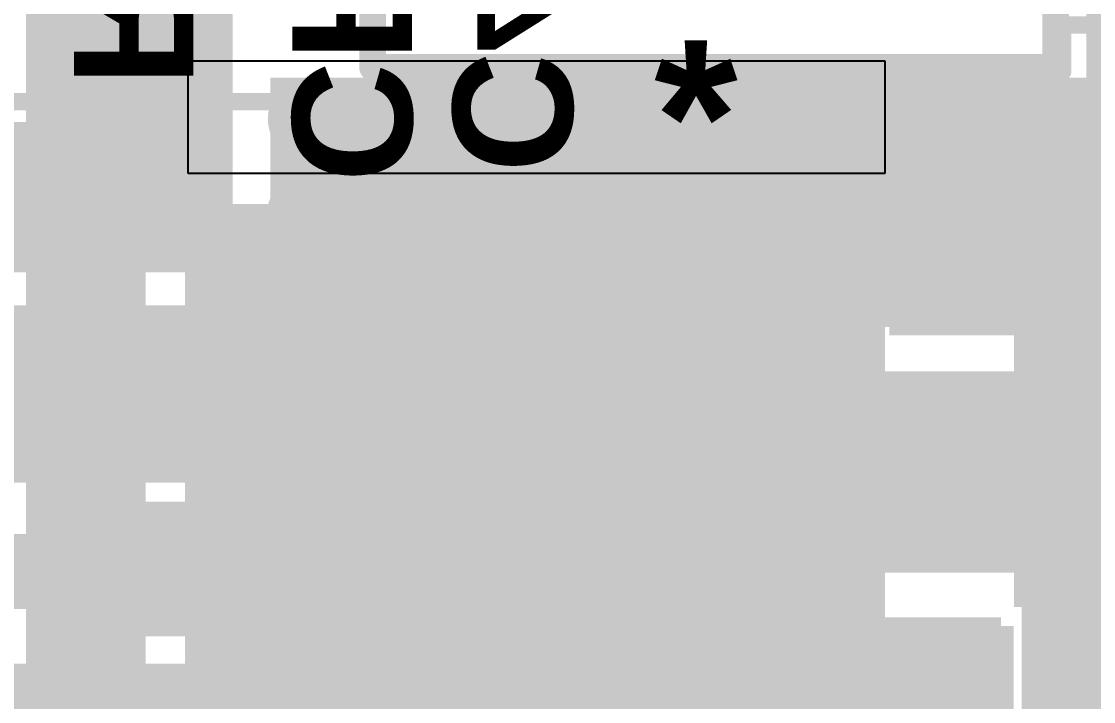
# Model space of a CAD drawing. Header units: millimetres. Extents: x -1.46 to 1.41, y -0.13 to 2.68.
# Drawn here: x -0.0929 to 0.2211, y 2.1283 to 2.3275 of the extents above; entities that cross this region are included whole.
import ezdxf

# ---------------------------------------------------------------- set-up
doc = ezdxf.new("R2010")
doc.units = ezdxf.units.MM
doc.header["$MEASUREMENT"] = 0
for name, color, linetype in [('BottomLayer', 5, 'Continuous'), ('BottomOverlay', 54, 'Continuous'), ('BottomPaste', 16, 'Continuous'), ('BottomSolder', 6, 'Continuous'), ('Mechanical2', 216, 'Continuous'), ('MultiLayer', 9, 'Continuous'), ('PadHoleLayer', 156, 'Continuous'), ('TopLayer', 1, 'Continuous'), ('TopOverlay', 2, 'Continuous'), ('TopPaste', 8, 'Continuous'), ('TopSolder', 216, 'Continuous'), ('ViaHoleLayer', 16, 'Continuous')]:
    doc.layers.add(name, color=color, linetype=linetype)
doc.styles.add('Arial', font='arialbd.ttf', dxfattribs={"height": 0.2})

# ---------------------------------------------------------------- blocks, each defined once
blk = doc.blocks.new('EEEFT1H221AP_7')
at = {"layer": 'TopLayer'}
blk.add_hatch(color=1, dxfattribs=at).paths.add_polyline_path([(-0.2185, 0.03937), (-0.06102, 0.03937), (-0.06102, -0.03937), (-0.2185, -0.03937)])
at = {"layer": 'TopPaste'}
blk.add_hatch(color=8, dxfattribs=at).paths.add_polyline_path([(-0.2185, 0.03937), (-0.06102, 0.03937), (-0.06102, -0.03937), (-0.2185, -0.03937)])
at = {"layer": 'TopSolder'}
blk.add_hatch(color=216, dxfattribs=at).paths.add_polyline_path([(-0.2225, 0.04337), (-0.05702, 0.04337), (-0.05702, -0.04337), (-0.2225, -0.04337)])
at = {"layer": 'TopOverlay', "const_width": 0.005}
for points in [[(-0.165, -0.05), (-0.165, -0.096)], [(-0.095, -0.166), (-0.165, -0.096)], [(0.136, -0.166), (-0.095, -0.166)]]:
    blk.add_lwpolyline(points, dxfattribs=at)
at = {"layer": 'TopOverlay', "const_width": 0.0025}
for points in [[(-0.16625, -0.05, 1), (-0.16375, -0.05, 1)], [(-0.16625, -0.096, 1), (-0.16375, -0.096, 1)], [(-0.16625, -0.096, 1), (-0.16375, -0.096, 1)], [(-0.09625, -0.166, 1), (-0.09375, -0.166, 1)], [(-0.09625, -0.166, 1), (-0.09375, -0.166, 1)]]:
    blk.add_lwpolyline(points, format="xyb", close=True, dxfattribs=at)
blk = doc.blocks.new('HDR1X2_12')
at = {"layer": 'BottomLayer'}
blk.add_hatch(color=5, dxfattribs=at).paths.add_polyline_path([(-0.02953, 0.02953), (0.02953, 0.02953), (0.02953, -0.02953), (-0.02953, -0.02953)])
h = blk.add_hatch(color=5, dxfattribs=at)
edge = h.paths.add_edge_path()
edge.add_arc((0.1, 0), 0.02953, 0, 360)
at = {"layer": 'BottomSolder'}
blk.add_hatch(color=6, dxfattribs=at).paths.add_polyline_path([(-0.03353, 0.03353), (0.03353, 0.03353), (0.03353, -0.03353), (-0.03353, -0.03353)])
h = blk.add_hatch(color=6, dxfattribs=at)
edge = h.paths.add_edge_path()
edge.add_arc((0.1, 0), 0.03353, 0, 360)
at = {"layer": 'MultiLayer'}
blk.add_hatch(color=9, dxfattribs=at).paths.add_polyline_path([(-0.02953, 0.02953), (0.02953, 0.02953), (0.02953, -0.02953), (-0.02953, -0.02953)])
h = blk.add_hatch(color=9, dxfattribs=at)
edge = h.paths.add_edge_path()
edge.add_arc((0.1, 0), 0.02953, 0, 360)
at = {"layer": 'PadHoleLayer'}
h = blk.add_hatch(color=156, dxfattribs=at)
edge = h.paths.add_edge_path()
edge.add_arc((0, 0), 0.01772, 0, 360)
h = blk.add_hatch(color=156, dxfattribs=at)
edge = h.paths.add_edge_path()
edge.add_arc((0.1, 0), 0.01772, 0, 360)
at = {"layer": 'TopLayer'}
blk.add_hatch(color=1, dxfattribs=at).paths.add_polyline_path([(-0.02953, 0.02953), (0.02953, 0.02953), (0.02953, -0.02953), (-0.02953, -0.02953)])
h = blk.add_hatch(color=1, dxfattribs=at)
edge = h.paths.add_edge_path()
edge.add_arc((0.1, 0), 0.02953, 0, 360)
at = {"layer": 'TopSolder'}
blk.add_hatch(color=216, dxfattribs=at).paths.add_polyline_path([(-0.03353, 0.03353), (0.03353, 0.03353), (0.03353, -0.03353), (-0.03353, -0.03353)])
h = blk.add_hatch(color=216, dxfattribs=at)
edge = h.paths.add_edge_path()
edge.add_arc((0.1, 0), 0.03353, 0, 360)
at = {"layer": 'TopOverlay', "const_width": 0.00787}
for points in [[(-0.05, 0.05), (-0.05, -0.05)], [(0.15, 0.05), (-0.05, 0.05)], [(0.15, 0.05), (0.15, -0.05)], [(0.15, -0.05), (-0.05, -0.05)]]:
    blk.add_lwpolyline(points, dxfattribs=at)
at = {"layer": 'TopOverlay', "const_width": 0.00394}
for points in [[(-0.05197, 0.05, 1), (-0.04803, 0.05, 1)], [(-0.05197, 0.05, 1), (-0.04803, 0.05, 1)], [(0.14803, 0.05, 1), (0.15197, 0.05, 1)], [(0.14803, 0.05, 1), (0.15197, 0.05, 1)], [(-0.05197, -0.05, 1), (-0.04803, -0.05, 1)], [(-0.05197, -0.05, 1), (-0.04803, -0.05, 1)], [(0.14803, -0.05, 1), (0.15197, -0.05, 1)], [(0.14803, -0.05, 1), (0.15197, -0.05, 1)]]:
    blk.add_lwpolyline(points, format="xyb", close=True, dxfattribs=at)
blk = doc.blocks.new('SMA_B_15')
at = {"layer": 'BottomLayer'}
for points in [[(-0.12795, 0.03346), (-0.02953, 0.03346), (-0.02953, -0.03346), (-0.12795, -0.03346)], [(0.02953, 0.03346), (0.12795, 0.03346), (0.12795, -0.03346), (0.02953, -0.03346)]]:
    blk.add_hatch(color=5, dxfattribs=at).paths.add_polyline_path(points)
at = {"layer": 'BottomOverlay'}
for points in [[(-0.175, -0.05598), (-0.12906, -0.05598), (-0.12906, 0.05597), (-0.175, 0.05597)], [(-0.12992, 0.03638), (-0.1022, 0.03638), (-0.1022, 0.05598), (-0.12992, 0.05598)], [(-0.12992, -0.05598), (-0.1022, -0.05598), (-0.1022, -0.03638), (-0.12992, -0.03638)]]:
    blk.add_hatch(color=54, dxfattribs=at).paths.add_polyline_path(points)
at = {"layer": 'BottomPaste'}
for points in [[(-0.12795, 0.03346), (-0.02953, 0.03346), (-0.02953, -0.03346), (-0.12795, -0.03346)], [(0.02953, 0.03346), (0.12795, 0.03346), (0.12795, -0.03346), (0.02953, -0.03346)]]:
    blk.add_hatch(color=16, dxfattribs=at).paths.add_polyline_path(points)
at = {"layer": 'BottomSolder'}
for points in [[(-0.13195, 0.03746), (-0.02553, 0.03746), (-0.02553, -0.03746), (-0.13195, -0.03746)], [(0.02553, 0.03746), (0.13195, 0.03746), (0.13195, -0.03746), (0.02553, -0.03746)]]:
    blk.add_hatch(color=6, dxfattribs=at).paths.add_polyline_path(points)
at = {"layer": 'BottomOverlay', "const_width": 0.005}
for points in [[(0.08115, 0.05345), (-0.10465, 0.05345)], [(0.08115, 0.05345), (0.08115, 0.03985)], [(0.08115, -0.03985), (0.08115, -0.05345)], [(0.08115, -0.05345), (-0.10465, -0.05345)]]:
    blk.add_lwpolyline(points, dxfattribs=at)
at = {"layer": 'BottomOverlay', "const_width": 0.0025}
for points in [[(-0.1059, 0.05345, 1), (-0.1034, 0.05345, 1)], [(0.0799, 0.05345, 1), (0.0824, 0.05345, 1)], [(0.0799, 0.05345, 1), (0.0824, 0.05345, 1)], [(0.0799, 0.03985, 1), (0.0824, 0.03985, 1)], [(0.0799, -0.03985, 1), (0.0824, -0.03985, 1)], [(-0.1059, -0.05345, 1), (-0.1034, -0.05345, 1)], [(0.0799, -0.05345, 1), (0.0824, -0.05345, 1)], [(0.0799, -0.05345, 1), (0.0824, -0.05345, 1)]]:
    blk.add_lwpolyline(points, format="xyb", close=True, dxfattribs=at)
blk = doc.blocks.new('8_HTSOP_J_B_19')
at = {"layer": 'BottomLayer'}
for points in [[(-0.13622, 0.08642), (-0.07283, 0.08642), (-0.07283, 0.06358), (-0.13622, 0.06358)], [(0.07283, 0.08642), (0.13622, 0.08642), (0.13622, 0.06358), (0.07283, 0.06358)], [(0.03937, 0.04921), (0.03937, -0.04921), (-0.03937, -0.04921), (-0.03937, 0.04921)], [(-0.13622, 0.03642), (-0.07283, 0.03642), (-0.07283, 0.01358), (-0.13622, 0.01358)], [(0.07283, 0.03642), (0.13622, 0.03642), (0.13622, 0.01358), (0.07283, 0.01358)], [(-0.13622, -0.01358), (-0.07283, -0.01358), (-0.07283, -0.03642), (-0.13622, -0.03642)], [(0.07283, -0.01358), (0.13622, -0.01358), (0.13622, -0.03642), (0.07283, -0.03642)], [(-0.13622, -0.06358), (-0.07283, -0.06358), (-0.07283, -0.08642), (-0.13622, -0.08642)], [(0.07283, -0.06358), (0.13622, -0.06358), (0.13622, -0.08642), (0.07283, -0.08642)]]:
    blk.add_hatch(color=5, dxfattribs=at).paths.add_polyline_path(points)
at = {"layer": 'BottomPaste'}
for points in [[(-0.13622, 0.08642), (-0.07283, 0.08642), (-0.07283, 0.06358), (-0.13622, 0.06358)], [(0.07283, 0.08642), (0.13622, 0.08642), (0.13622, 0.06358), (0.07283, 0.06358)], [(-0.13622, 0.03642), (-0.07283, 0.03642), (-0.07283, 0.01358), (-0.13622, 0.01358)], [(0.07283, 0.03642), (0.13622, 0.03642), (0.13622, 0.01358), (0.07283, 0.01358)], [(-0.13622, -0.01358), (-0.07283, -0.01358), (-0.07283, -0.03642), (-0.13622, -0.03642)], [(0.07283, -0.01358), (0.13622, -0.01358), (0.13622, -0.03642), (0.07283, -0.03642)], [(-0.13622, -0.06358), (-0.07283, -0.06358), (-0.07283, -0.08642), (-0.13622, -0.08642)], [(0.07283, -0.06358), (0.13622, -0.06358), (0.13622, -0.08642), (0.07283, -0.08642)]]:
    blk.add_hatch(color=16, dxfattribs=at).paths.add_polyline_path(points)
at = {"layer": 'BottomSolder'}
for points in [[(-0.14022, 0.09042), (-0.06883, 0.09042), (-0.06883, 0.05958), (-0.14022, 0.05958)], [(0.06883, 0.09042), (0.14022, 0.09042), (0.14022, 0.05958), (0.06883, 0.05958)], [(0.04337, 0.05321), (0.04337, -0.05321), (-0.04337, -0.05321), (-0.04337, 0.05321)], [(-0.14022, 0.04042), (-0.06883, 0.04042), (-0.06883, 0.00958), (-0.14022, 0.00958)], [(0.06883, 0.04042), (0.14022, 0.04042), (0.14022, 0.00958), (0.06883, 0.00958)], [(-0.14022, -0.00958), (-0.06883, -0.00958), (-0.06883, -0.04042), (-0.14022, -0.04042)], [(0.06883, -0.00958), (0.14022, -0.00958), (0.14022, -0.04042), (0.06883, -0.04042)], [(-0.14022, -0.05958), (-0.06883, -0.05958), (-0.06883, -0.09042), (-0.14022, -0.09042)], [(0.06883, -0.05958), (0.14022, -0.05958), (0.14022, -0.09042), (0.06883, -0.09042)]]:
    blk.add_hatch(color=6, dxfattribs=at).paths.add_polyline_path(points)
at = {"layer": 'BottomOverlay', "const_width": 0.005}
for points in [[(0.07677, 0.09646), (-0.07677, 0.09646)], [(0.07677, -0.09646), (-0.07677, -0.09646)]]:
    blk.add_lwpolyline(points, dxfattribs=at)
at = {"layer": 'BottomOverlay'}
for points, const_width in [([(-0.07802, 0.09646, 1), (-0.07552, 0.09646, 1)], 0.0025), ([(0.07552, 0.09646, 1), (0.07802, 0.09646, 1)], 0.0025), ([(-0.14406, -0.075, 1), (-0.15194, -0.075, 1)], 0.00787), ([(-0.15391, -0.075, 1), (-0.14997, -0.075, 1)], 0.00394), ([(-0.14603, -0.075, 1), (-0.14209, -0.075, 1)], 0.00394), ([(-0.07802, -0.09646, 1), (-0.07552, -0.09646, 1)], 0.0025), ([(0.07552, -0.09646, 1), (0.07802, -0.09646, 1)], 0.0025)]:
    blk.add_lwpolyline(points, format="xyb", close=True, dxfattribs=dict(at, const_width=const_width))
at = {"layer": 'BottomPaste'}
for p, q in [((0.025, 0.03032), (-0.025, 0.03032)), ((-0.025, 0.03032), (-0.025, -0.03032)), ((0.025, -0.03032), (0.025, 0.03032)), ((-0.025, -0.03032), (0.025, -0.03032))]:
    blk.add_line(p, q, dxfattribs=at)
blk = doc.blocks.new('CAP_0603_B_48')
at = {"layer": 'BottomLayer'}
for points in [[(-0.045, -0.0175), (-0.045, 0.0175), (-0.015, 0.0175), (-0.015, -0.0175)], [(0.015, -0.0175), (0.015, 0.0175), (0.045, 0.0175), (0.045, -0.0175)]]:
    blk.add_hatch(color=5, dxfattribs=at).paths.add_polyline_path(points)
at = {"layer": 'BottomPaste'}
for points in [[(-0.045, -0.0175), (-0.045, 0.0175), (-0.015, 0.0175), (-0.015, -0.0175)], [(0.015, -0.0175), (0.015, 0.0175), (0.045, 0.0175), (0.045, -0.0175)]]:
    blk.add_hatch(color=16, dxfattribs=at).paths.add_polyline_path(points)
at = {"layer": 'BottomSolder'}
for points in [[(-0.04736, -0.01986), (-0.04736, 0.01986), (-0.01264, 0.01986), (-0.01264, -0.01986)], [(0.01264, -0.01986), (0.01264, 0.01986), (0.04736, 0.01986), (0.04736, -0.01986)]]:
    blk.add_hatch(color=6, dxfattribs=at).paths.add_polyline_path(points)
at = {"layer": 'BottomOverlay', "const_width": 0.005}
for points in [[(-0.049, 0.021), (-0.049, -0.021)], [(-0.049, 0.021), (-0.018, 0.021)], [(0.018, 0.021), (0.049, 0.021)], [(0.049, 0.021), (0.049, -0.021)], [(-0.049, -0.021), (-0.018, -0.021)], [(0.018, -0.021), (0.049, -0.021)]]:
    blk.add_lwpolyline(points, dxfattribs=at)
at = {"layer": 'BottomOverlay', "const_width": 0.0025}
for points in [[(-0.05025, 0.021, 1), (-0.04775, 0.021, 1)], [(-0.05025, 0.021, 1), (-0.04775, 0.021, 1)], [(-0.01925, 0.021, 1), (-0.01675, 0.021, 1)], [(0.01675, 0.021, 1), (0.01925, 0.021, 1)], [(0.04775, 0.021, 1), (0.05025, 0.021, 1)], [(0.04775, 0.021, 1), (0.05025, 0.021, 1)], [(-0.05025, -0.021, 1), (-0.04775, -0.021, 1)], [(-0.05025, -0.021, 1), (-0.04775, -0.021, 1)], [(-0.01925, -0.021, 1), (-0.01675, -0.021, 1)], [(0.01675, -0.021, 1), (0.01925, -0.021, 1)], [(0.04775, -0.021, 1), (0.05025, -0.021, 1)], [(0.04775, -0.021, 1), (0.05025, -0.021, 1)]]:
    blk.add_lwpolyline(points, format="xyb", close=True, dxfattribs=at)
blk = doc.blocks.new('CAP_0402_B_50')
at = {"layer": 'BottomLayer'}
for points in [[(-0.0095, 0.0125), (-0.0095, -0.0125), (-0.0275, -0.0125), (-0.0275, 0.0125)], [(0.0275, 0.0125), (0.0275, -0.0125), (0.0095, -0.0125), (0.0095, 0.0125)]]:
    blk.add_hatch(color=5, dxfattribs=at).paths.add_polyline_path(points)
at = {"layer": 'BottomPaste'}
for points in [[(-0.0095, 0.0125), (-0.0095, -0.0125), (-0.0275, -0.0125), (-0.0275, 0.0125)], [(0.0275, 0.0125), (0.0275, -0.0125), (0.0095, -0.0125), (0.0095, 0.0125)]]:
    blk.add_hatch(color=16, dxfattribs=at).paths.add_polyline_path(points)
at = {"layer": 'BottomSolder'}
for points in [[(-0.00714, 0.01486), (-0.00714, -0.01486), (-0.02986, -0.01486), (-0.02986, 0.01486)], [(0.02986, 0.01486), (0.02986, -0.01486), (0.00714, -0.01486), (0.00714, 0.01486)]]:
    blk.add_hatch(color=6, dxfattribs=at).paths.add_polyline_path(points)
at = {"layer": 'BottomOverlay', "const_width": 0.005}
for points in [[(-0.031, -0.016), (-0.031, 0.016)], [(-0.011, 0.016), (-0.031, 0.016)], [(0.031, 0.016), (0.011, 0.016)], [(0.031, -0.016), (0.031, 0.016)], [(-0.011, -0.016), (-0.031, -0.016)], [(0.031, -0.016), (0.011, -0.016)]]:
    blk.add_lwpolyline(points, dxfattribs=at)
at = {"layer": 'BottomOverlay', "const_width": 0.0025}
for points in [[(-0.03225, 0.016, 1), (-0.02975, 0.016, 1)], [(-0.03225, 0.016, 1), (-0.02975, 0.016, 1)], [(-0.01225, 0.016, 1), (-0.00975, 0.016, 1)], [(0.00975, 0.016, 1), (0.01225, 0.016, 1)], [(0.02975, 0.016, 1), (0.03225, 0.016, 1)], [(0.02975, 0.016, 1), (0.03225, 0.016, 1)], [(-0.03225, -0.016, 1), (-0.02975, -0.016, 1)], [(-0.03225, -0.016, 1), (-0.02975, -0.016, 1)], [(-0.01225, -0.016, 1), (-0.00975, -0.016, 1)], [(0.00975, -0.016, 1), (0.01225, -0.016, 1)], [(0.02975, -0.016, 1), (0.03225, -0.016, 1)], [(0.02975, -0.016, 1), (0.03225, -0.016, 1)]]:
    blk.add_lwpolyline(points, format="xyb", close=True, dxfattribs=at)
blk = doc.blocks.new('CAP_0603_B_52')
at = {"layer": 'BottomLayer'}
for points in [[(-0.045, -0.0175), (-0.045, 0.0175), (-0.015, 0.0175), (-0.015, -0.0175)], [(0.015, -0.0175), (0.015, 0.0175), (0.045, 0.0175), (0.045, -0.0175)]]:
    blk.add_hatch(color=5, dxfattribs=at).paths.add_polyline_path(points)
at = {"layer": 'BottomPaste'}
for points in [[(-0.045, -0.0175), (-0.045, 0.0175), (-0.015, 0.0175), (-0.015, -0.0175)], [(0.015, -0.0175), (0.015, 0.0175), (0.045, 0.0175), (0.045, -0.0175)]]:
    blk.add_hatch(color=16, dxfattribs=at).paths.add_polyline_path(points)
at = {"layer": 'BottomSolder'}
for points in [[(-0.04736, -0.01986), (-0.04736, 0.01986), (-0.01264, 0.01986), (-0.01264, -0.01986)], [(0.01264, -0.01986), (0.01264, 0.01986), (0.04736, 0.01986), (0.04736, -0.01986)]]:
    blk.add_hatch(color=6, dxfattribs=at).paths.add_polyline_path(points)
at = {"layer": 'BottomOverlay', "const_width": 0.005}
for points in [[(-0.049, 0.021), (-0.049, -0.021)], [(-0.049, 0.021), (-0.018, 0.021)], [(0.018, 0.021), (0.049, 0.021)], [(0.049, 0.021), (0.049, -0.021)], [(-0.049, -0.021), (-0.018, -0.021)], [(0.018, -0.021), (0.049, -0.021)]]:
    blk.add_lwpolyline(points, dxfattribs=at)
at = {"layer": 'BottomOverlay', "const_width": 0.0025}
for points in [[(-0.05025, 0.021, 1), (-0.04775, 0.021, 1)], [(-0.05025, 0.021, 1), (-0.04775, 0.021, 1)], [(-0.01925, 0.021, 1), (-0.01675, 0.021, 1)], [(0.01675, 0.021, 1), (0.01925, 0.021, 1)], [(0.04775, 0.021, 1), (0.05025, 0.021, 1)], [(0.04775, 0.021, 1), (0.05025, 0.021, 1)], [(-0.05025, -0.021, 1), (-0.04775, -0.021, 1)], [(-0.05025, -0.021, 1), (-0.04775, -0.021, 1)], [(-0.01925, -0.021, 1), (-0.01675, -0.021, 1)], [(0.01675, -0.021, 1), (0.01925, -0.021, 1)], [(0.04775, -0.021, 1), (0.05025, -0.021, 1)], [(0.04775, -0.021, 1), (0.05025, -0.021, 1)]]:
    blk.add_lwpolyline(points, format="xyb", close=True, dxfattribs=at)
blk = doc.blocks.new('CAP_0603_B_53')
at = {"layer": 'BottomLayer'}
for points in [[(-0.045, -0.0175), (-0.045, 0.0175), (-0.015, 0.0175), (-0.015, -0.0175)], [(0.015, -0.0175), (0.015, 0.0175), (0.045, 0.0175), (0.045, -0.0175)]]:
    blk.add_hatch(color=5, dxfattribs=at).paths.add_polyline_path(points)
at = {"layer": 'BottomPaste'}
for points in [[(-0.045, -0.0175), (-0.045, 0.0175), (-0.015, 0.0175), (-0.015, -0.0175)], [(0.015, -0.0175), (0.015, 0.0175), (0.045, 0.0175), (0.045, -0.0175)]]:
    blk.add_hatch(color=16, dxfattribs=at).paths.add_polyline_path(points)
at = {"layer": 'BottomSolder'}
for points in [[(-0.04736, -0.01986), (-0.04736, 0.01986), (-0.01264, 0.01986), (-0.01264, -0.01986)], [(0.01264, -0.01986), (0.01264, 0.01986), (0.04736, 0.01986), (0.04736, -0.01986)]]:
    blk.add_hatch(color=6, dxfattribs=at).paths.add_polyline_path(points)
at = {"layer": 'BottomOverlay', "const_width": 0.005}
for points in [[(-0.049, 0.021), (-0.018, 0.021)], [(-0.049, 0.021), (-0.049, -0.021)], [(0.018, 0.021), (0.049, 0.021)], [(0.049, 0.021), (0.049, -0.021)], [(-0.049, -0.021), (-0.018, -0.021)], [(0.018, -0.021), (0.049, -0.021)]]:
    blk.add_lwpolyline(points, dxfattribs=at)
at = {"layer": 'BottomOverlay', "const_width": 0.0025}
for points in [[(-0.05025, 0.021, 1), (-0.04775, 0.021, 1)], [(-0.05025, 0.021, 1), (-0.04775, 0.021, 1)], [(-0.01925, 0.021, 1), (-0.01675, 0.021, 1)], [(0.01675, 0.021, 1), (0.01925, 0.021, 1)], [(0.04775, 0.021, 1), (0.05025, 0.021, 1)], [(0.04775, 0.021, 1), (0.05025, 0.021, 1)], [(-0.05025, -0.021, 1), (-0.04775, -0.021, 1)], [(-0.05025, -0.021, 1), (-0.04775, -0.021, 1)], [(-0.01925, -0.021, 1), (-0.01675, -0.021, 1)], [(0.01675, -0.021, 1), (0.01925, -0.021, 1)], [(0.04775, -0.021, 1), (0.05025, -0.021, 1)], [(0.04775, -0.021, 1), (0.05025, -0.021, 1)]]:
    blk.add_lwpolyline(points, format="xyb", close=True, dxfattribs=at)
blk = doc.blocks.new('SLF12575T_221M1R3_PF_123')
at = {"layer": 'TopLayer'}
blk.add_hatch(color=1, dxfattribs=at).paths.add_polyline_path([(0.16732, 0.06299), (0.26969, 0.06299), (0.26969, -0.06299), (0.16732, -0.06299)])
at = {"layer": 'TopPaste'}
blk.add_hatch(color=8, dxfattribs=at).paths.add_polyline_path([(0.16732, 0.06299), (0.26969, 0.06299), (0.26969, -0.06299), (0.16732, -0.06299)])
at = {"layer": 'TopSolder'}
blk.add_hatch(color=216, dxfattribs=at).paths.add_polyline_path([(0.16332, 0.06699), (0.27369, 0.06699), (0.27369, -0.06699), (0.16332, -0.06699)])
at = {"layer": 'TopOverlay', "const_width": 0.005}
for points in [[(0.25, 0.215), (0.25, 0.081)], [(0.25, -0.081), (0.25, -0.215)]]:
    blk.add_lwpolyline(points, dxfattribs=at)
at = {"layer": 'TopOverlay', "const_width": 0.0025}
for points in [[(0.24875, 0.081, 1), (0.25125, 0.081, 1)], [(0.24875, -0.081, 1), (0.25125, -0.081, 1)]]:
    blk.add_lwpolyline(points, format="xyb", close=True, dxfattribs=at)
blk = doc.blocks.new('RES0603_B_139')
at = {"layer": 'BottomLayer'}
for points in [[(-0.045, -0.0175), (-0.045, 0.0175), (-0.015, 0.0175), (-0.015, -0.0175)], [(0.015, -0.0175), (0.015, 0.0175), (0.045, 0.0175), (0.045, -0.0175)]]:
    blk.add_hatch(color=5, dxfattribs=at).paths.add_polyline_path(points)
at = {"layer": 'BottomPaste'}
for points in [[(-0.045, -0.0175), (-0.045, 0.0175), (-0.015, 0.0175), (-0.015, -0.0175)], [(0.015, -0.0175), (0.015, 0.0175), (0.045, 0.0175), (0.045, -0.0175)]]:
    blk.add_hatch(color=16, dxfattribs=at).paths.add_polyline_path(points)
at = {"layer": 'BottomSolder'}
for points in [[(-0.049, -0.0215), (-0.049, 0.0215), (-0.011, 0.0215), (-0.011, -0.0215)], [(0.011, -0.0215), (0.011, 0.0215), (0.049, 0.0215), (0.049, -0.0215)]]:
    blk.add_hatch(color=6, dxfattribs=at).paths.add_polyline_path(points)
at = {"layer": 'BottomOverlay', "const_width": 0.005}
for points in [[(-0.048, 0.021), (0.048, 0.021)], [(-0.048, 0.021), (-0.048, -0.021)], [(0.048, 0.021), (0.048, -0.021)], [(-0.048, -0.021), (0.048, -0.021)]]:
    blk.add_lwpolyline(points, dxfattribs=at)
at = {"layer": 'BottomOverlay', "const_width": 0.0025}
for points in [[(-0.04925, 0.021, 1), (-0.04675, 0.021, 1)], [(-0.04925, 0.021, 1), (-0.04675, 0.021, 1)], [(0.04675, 0.021, 1), (0.04925, 0.021, 1)], [(0.04675, 0.021, 1), (0.04925, 0.021, 1)], [(-0.04925, -0.021, 1), (-0.04675, -0.021, 1)], [(-0.04925, -0.021, 1), (-0.04675, -0.021, 1)], [(0.04675, -0.021, 1), (0.04925, -0.021, 1)], [(0.04675, -0.021, 1), (0.04925, -0.021, 1)]]:
    blk.add_lwpolyline(points, format="xyb", close=True, dxfattribs=at)
blk = doc.blocks.new('RES0603_B_141')
at = {"layer": 'BottomLayer'}
for points in [[(-0.045, -0.0175), (-0.045, 0.0175), (-0.015, 0.0175), (-0.015, -0.0175)], [(0.015, -0.0175), (0.015, 0.0175), (0.045, 0.0175), (0.045, -0.0175)]]:
    blk.add_hatch(color=5, dxfattribs=at).paths.add_polyline_path(points)
at = {"layer": 'BottomPaste'}
for points in [[(-0.045, -0.0175), (-0.045, 0.0175), (-0.015, 0.0175), (-0.015, -0.0175)], [(0.015, -0.0175), (0.015, 0.0175), (0.045, 0.0175), (0.045, -0.0175)]]:
    blk.add_hatch(color=16, dxfattribs=at).paths.add_polyline_path(points)
at = {"layer": 'BottomSolder'}
for points in [[(-0.049, -0.0215), (-0.049, 0.0215), (-0.011, 0.0215), (-0.011, -0.0215)], [(0.011, -0.0215), (0.011, 0.0215), (0.049, 0.0215), (0.049, -0.0215)]]:
    blk.add_hatch(color=6, dxfattribs=at).paths.add_polyline_path(points)
at = {"layer": 'BottomOverlay', "const_width": 0.005}
for points in [[(-0.048, 0.021), (-0.048, -0.021)], [(-0.048, 0.021), (0.048, 0.021)], [(0.048, 0.021), (0.048, -0.021)], [(-0.048, -0.021), (0.048, -0.021)]]:
    blk.add_lwpolyline(points, dxfattribs=at)
at = {"layer": 'BottomOverlay', "const_width": 0.0025}
for points in [[(-0.04925, 0.021, 1), (-0.04675, 0.021, 1)], [(-0.04925, 0.021, 1), (-0.04675, 0.021, 1)], [(0.04675, 0.021, 1), (0.04925, 0.021, 1)], [(0.04675, 0.021, 1), (0.04925, 0.021, 1)], [(-0.04925, -0.021, 1), (-0.04675, -0.021, 1)], [(-0.04925, -0.021, 1), (-0.04675, -0.021, 1)], [(0.04675, -0.021, 1), (0.04925, -0.021, 1)], [(0.04675, -0.021, 1), (0.04925, -0.021, 1)]]:
    blk.add_lwpolyline(points, format="xyb", close=True, dxfattribs=at)

msp = doc.modelspace()

# ---------------------------------------------------------------- hatches: boundary and pattern name
at = {"layer": 'BottomLayer'}
for points in [[(0.219, 2.321), (0.332, 2.321), (0.332, 2.543), (0.219, 2.543)], [(-0.031, 2.254), (-0.031, 2.36327), (-0.086, 2.36327), (-0.086, 2.254)], [(-0.02, 2.238), (0.289, 2.238), (0.289, 2.311), (-0.02, 2.311)], [(-0.21171, 2.254), (-0.03371, 2.254), (-0.03371, 2.298), (-0.21171, 2.298)], [(-0.08, 2.28137), (-0.03371, 2.28137), (-0.03371, 2.29802), (-0.08, 2.29802)], [(-0.13071, 2.19237), (-0.03471, 2.19237), (-0.03471, 2.24437), (-0.13071, 2.24437)], [(-0.017, 2.178), (0.22, 2.178), (0.22, 2.225), (-0.017, 2.225)], [(0.201, 2.002), (0.22, 2.002), (0.22, 2.21955), (0.201, 2.21955)], [(0.061, 2.166), (0.206, 2.166), (0.206, 2.204), (0.061, 2.204)], [(0.004, 1.981), (0.079, 1.981), (0.079, 2.197), (0.004, 2.197)], [(-0.082, 2.148), (-0.04, 2.148), (-0.04, 2.182), (-0.082, 2.182)], [(0.086, 2.116), (0.194, 2.116), (0.194, 2.153), (0.086, 2.153)], [(-0.13271, 2.08837), (-0.03671, 2.08837), (-0.03671, 2.13937), (-0.13271, 2.13937)]]:
    msp.add_hatch(color=5, dxfattribs=at).paths.add_polyline_path(points)
h = msp.add_hatch(color=5, dxfattribs=at)
edge = h.paths.add_edge_path()
edge.add_arc((-0.0089, 2.299), 0.01181, 0, 360)
h = msp.add_hatch(color=5, dxfattribs=at)
edge = h.paths.add_edge_path()
edge.add_arc((0.01541, 2.299), 0.01181, 0, 360)
h = msp.add_hatch(color=5, dxfattribs=at)
edge = h.paths.add_edge_path()
edge.add_arc((0.03971, 2.299), 0.01181, 0, 360)
h = msp.add_hatch(color=5, dxfattribs=at)
edge = h.paths.add_edge_path()
edge.add_arc((0.06401, 2.299), 0.01181, 0, 360)
h = msp.add_hatch(color=5, dxfattribs=at)
edge = h.paths.add_edge_path()
edge.add_arc((0.08832, 2.299), 0.01181, 0, 360)
h = msp.add_hatch(color=5, dxfattribs=at)
edge = h.paths.add_edge_path()
edge.add_arc((0.11262, 2.299), 0.01181, 0, 360)
h = msp.add_hatch(color=5, dxfattribs=at)
edge = h.paths.add_edge_path()
edge.add_arc((0.13692, 2.299), 0.01181, 0, 360)
h = msp.add_hatch(color=5, dxfattribs=at)
edge = h.paths.add_edge_path()
edge.add_arc((0.18, 2.209), 0.01181, 0, 360)
h = msp.add_hatch(color=5, dxfattribs=at)
edge = h.paths.add_edge_path()
edge.add_arc((0.01624, 2.14284), 0.01181, 0, 360)
h = msp.add_hatch(color=5, dxfattribs=at)
edge = h.paths.add_edge_path()
edge.add_arc((0.04116, 2.14284), 0.01181, 0, 360)
h = msp.add_hatch(color=5, dxfattribs=at)
edge = h.paths.add_edge_path()
edge.add_arc((0.06608, 2.14284), 0.01181, 0, 360)
at = {"layer": 'BottomSolder'}
h = msp.add_hatch(color=6, dxfattribs=at)
edge = h.paths.add_edge_path()
edge.add_arc((-0.0089, 2.299), 0.00591, 0, 360)
h = msp.add_hatch(color=6, dxfattribs=at)
edge = h.paths.add_edge_path()
edge.add_arc((0.01541, 2.299), 0.00591, 0, 360)
h = msp.add_hatch(color=6, dxfattribs=at)
edge = h.paths.add_edge_path()
edge.add_arc((0.03971, 2.299), 0.00591, 0, 360)
h = msp.add_hatch(color=6, dxfattribs=at)
edge = h.paths.add_edge_path()
edge.add_arc((0.06401, 2.299), 0.00591, 0, 360)
h = msp.add_hatch(color=6, dxfattribs=at)
edge = h.paths.add_edge_path()
edge.add_arc((0.08832, 2.299), 0.00591, 0, 360)
h = msp.add_hatch(color=6, dxfattribs=at)
edge = h.paths.add_edge_path()
edge.add_arc((0.11262, 2.299), 0.00591, 0, 360)
h = msp.add_hatch(color=6, dxfattribs=at)
edge = h.paths.add_edge_path()
edge.add_arc((0.13692, 2.299), 0.00591, 0, 360)
h = msp.add_hatch(color=6, dxfattribs=at)
edge = h.paths.add_edge_path()
edge.add_arc((0.18, 2.209), 0.00591, 0, 360)
h = msp.add_hatch(color=6, dxfattribs=at)
edge = h.paths.add_edge_path()
edge.add_arc((0.01624, 2.14284), 0.00591, 0, 360)
h = msp.add_hatch(color=6, dxfattribs=at)
edge = h.paths.add_edge_path()
edge.add_arc((0.04116, 2.14284), 0.00591, 0, 360)
h = msp.add_hatch(color=6, dxfattribs=at)
edge = h.paths.add_edge_path()
edge.add_arc((0.06608, 2.14284), 0.00591, 0, 360)
at = {"layer": 'TopLayer'}
for points in [[(0.219, 2.308), (0.304, 2.308), (0.304, 2.541), (0.219, 2.541)], [(0.2, 2.12), (0.347, 2.12), (0.347, 2.293), (0.2, 2.293)], [(-0.045, 2.067), (0.16, 2.067), (0.16, 2.274), (-0.045, 2.274)]]:
    msp.add_hatch(color=1, dxfattribs=at).paths.add_polyline_path(points)
h = msp.add_hatch(color=1, dxfattribs=at)
edge = h.paths.add_edge_path()
edge.add_arc((-0.0089, 2.299), 0.01181, 0, 360)
h = msp.add_hatch(color=1, dxfattribs=at)
edge = h.paths.add_edge_path()
edge.add_arc((0.01541, 2.299), 0.01181, 0, 360)
h = msp.add_hatch(color=1, dxfattribs=at)
edge = h.paths.add_edge_path()
edge.add_arc((0.03971, 2.299), 0.01181, 0, 360)
h = msp.add_hatch(color=1, dxfattribs=at)
edge = h.paths.add_edge_path()
edge.add_arc((0.06401, 2.299), 0.01181, 0, 360)
h = msp.add_hatch(color=1, dxfattribs=at)
edge = h.paths.add_edge_path()
edge.add_arc((0.08832, 2.299), 0.01181, 0, 360)
h = msp.add_hatch(color=1, dxfattribs=at)
edge = h.paths.add_edge_path()
edge.add_arc((0.11262, 2.299), 0.01181, 0, 360)
h = msp.add_hatch(color=1, dxfattribs=at)
edge = h.paths.add_edge_path()
edge.add_arc((0.13692, 2.299), 0.01181, 0, 360)
h = msp.add_hatch(color=1, dxfattribs=at)
edge = h.paths.add_edge_path()
edge.add_arc((0.18, 2.209), 0.01181, 0, 360)
h = msp.add_hatch(color=1, dxfattribs=at)
edge = h.paths.add_edge_path()
edge.add_arc((0.01624, 2.14284), 0.01181, 0, 360)
h = msp.add_hatch(color=1, dxfattribs=at)
edge = h.paths.add_edge_path()
edge.add_arc((0.04116, 2.14284), 0.01181, 0, 360)
h = msp.add_hatch(color=1, dxfattribs=at)
edge = h.paths.add_edge_path()
edge.add_arc((0.06608, 2.14284), 0.01181, 0, 360)
at = {"layer": 'TopSolder'}
h = msp.add_hatch(color=216, dxfattribs=at)
edge = h.paths.add_edge_path()
edge.add_arc((-0.0089, 2.299), 0.00591, 0, 360)
h = msp.add_hatch(color=216, dxfattribs=at)
edge = h.paths.add_edge_path()
edge.add_arc((0.01541, 2.299), 0.00591, 0, 360)
h = msp.add_hatch(color=216, dxfattribs=at)
edge = h.paths.add_edge_path()
edge.add_arc((0.03971, 2.299), 0.00591, 0, 360)
h = msp.add_hatch(color=216, dxfattribs=at)
edge = h.paths.add_edge_path()
edge.add_arc((0.06401, 2.299), 0.00591, 0, 360)
h = msp.add_hatch(color=216, dxfattribs=at)
edge = h.paths.add_edge_path()
edge.add_arc((0.08832, 2.299), 0.00591, 0, 360)
h = msp.add_hatch(color=216, dxfattribs=at)
edge = h.paths.add_edge_path()
edge.add_arc((0.11262, 2.299), 0.00591, 0, 360)
h = msp.add_hatch(color=216, dxfattribs=at)
edge = h.paths.add_edge_path()
edge.add_arc((0.13692, 2.299), 0.00591, 0, 360)
h = msp.add_hatch(color=216, dxfattribs=at)
edge = h.paths.add_edge_path()
edge.add_arc((0.18, 2.209), 0.00591, 0, 360)
h = msp.add_hatch(color=216, dxfattribs=at)
edge = h.paths.add_edge_path()
edge.add_arc((0.01624, 2.14284), 0.00591, 0, 360)
h = msp.add_hatch(color=216, dxfattribs=at)
edge = h.paths.add_edge_path()
edge.add_arc((0.04116, 2.14284), 0.00591, 0, 360)
h = msp.add_hatch(color=216, dxfattribs=at)
edge = h.paths.add_edge_path()
edge.add_arc((0.06608, 2.14284), 0.00591, 0, 360)
at = {"layer": 'ViaHoleLayer'}
h = msp.add_hatch(color=16, dxfattribs=at)
edge = h.paths.add_edge_path()
edge.add_arc((-0.0089, 2.299), 0.00591, 0, 360)
h = msp.add_hatch(color=16, dxfattribs=at)
edge = h.paths.add_edge_path()
edge.add_arc((0.01541, 2.299), 0.00591, 0, 360)
h = msp.add_hatch(color=16, dxfattribs=at)
edge = h.paths.add_edge_path()
edge.add_arc((0.03971, 2.299), 0.00591, 0, 360)
h = msp.add_hatch(color=16, dxfattribs=at)
edge = h.paths.add_edge_path()
edge.add_arc((0.06401, 2.299), 0.00591, 0, 360)
h = msp.add_hatch(color=16, dxfattribs=at)
edge = h.paths.add_edge_path()
edge.add_arc((0.08832, 2.299), 0.00591, 0, 360)
h = msp.add_hatch(color=16, dxfattribs=at)
edge = h.paths.add_edge_path()
edge.add_arc((0.11262, 2.299), 0.00591, 0, 360)
h = msp.add_hatch(color=16, dxfattribs=at)
edge = h.paths.add_edge_path()
edge.add_arc((0.13692, 2.299), 0.00591, 0, 360)
h = msp.add_hatch(color=16, dxfattribs=at)
edge = h.paths.add_edge_path()
edge.add_arc((0.18, 2.209), 0.00591, 0, 360)
h = msp.add_hatch(color=16, dxfattribs=at)
edge = h.paths.add_edge_path()
edge.add_arc((0.01624, 2.14284), 0.00591, 0, 360)
h = msp.add_hatch(color=16, dxfattribs=at)
edge = h.paths.add_edge_path()
edge.add_arc((0.04116, 2.14284), 0.00591, 0, 360)
h = msp.add_hatch(color=16, dxfattribs=at)
edge = h.paths.add_edge_path()
edge.add_arc((0.06608, 2.14284), 0.00591, 0, 360)

# ---------------------------------------------------------------- linework, layer by layer
at = {"layer": 'BottomLayer'}
for points, const_width in [([(0.02424, 2.29176), (0.026, 2.29)], 0.02), ([(0.025, 2.289), (0.026, 2.29)], 0.02), ([(0.025, 2.287), (0.025, 2.289)], 0.02), ([(-0.05671, 2.28137), (-0.05421, 2.28137)], 0.022), ([(0.182, 2.206), (0.207, 2.206)], 0.012), ([(0.207, 2.206), (0.20835, 2.20465)], 0.012), ([(0.20835, 2.10383), (0.20835, 2.20465)], 0.012), ([(0.162, 2.185), (0.204, 2.185)], 0.01), ([(0.204, 2.185), (0.206, 2.183)], 0.01), ([(-0.14363, 2.16637), (-0.05771, 2.16637)], 0.022), ([(-0.05771, 2.16637), (-0.05371, 2.16237)], 0.022), ([(-0.05371, 2.16237), (-0.02864, 2.16237)], 0.022), ([(-0.02864, 2.16237), (-0.015, 2.14873)], 0.022), ([(-0.015, 2.048), (-0.015, 2.14873)], 0.022), ([(0.096, 2.1345), (0.09625, 2.13475)], 0.008), ([(0.09625, 2.13475), (0.16175, 2.13475)], 0.008), ([(0.16175, 2.13475), (0.162, 2.135)], 0.008)]:
    msp.add_lwpolyline(points, dxfattribs=dict(at, const_width=const_width))
for points, const_width in [([(0.01924, 2.29176, 1), (0.02924, 2.29176, 1)], 0.01), ([(0.02, 2.289, 1), (0.03, 2.289, 1)], 0.01), ([(0.02, 2.289, 1), (0.03, 2.289, 1)], 0.01), ([(0.021, 2.29, 1), (0.031, 2.29, 1)], 0.01), ([(0.021, 2.29, 1), (0.031, 2.29, 1)], 0.01), ([(0.02, 2.287, 1), (0.03, 2.287, 1)], 0.01), ([(-0.06221, 2.28137, 1), (-0.05121, 2.28137, 1)], 0.011), ([(-0.05971, 2.28137, 1), (-0.04871, 2.28137, 1)], 0.011), ([(0.179, 2.206, 1), (0.185, 2.206, 1)], 0.006), ([(0.204, 2.206, 1), (0.21, 2.206, 1)], 0.006), ([(0.204, 2.206, 1), (0.21, 2.206, 1)], 0.006), ([(0.20535, 2.20465, 1), (0.21135, 2.20465, 1)], 0.006), ([(0.20535, 2.20465, 1), (0.21135, 2.20465, 1)], 0.006), ([(0.1595, 2.185, 1), (0.1645, 2.185, 1)], 0.005), ([(0.2015, 2.185, 1), (0.2065, 2.185, 1)], 0.005), ([(0.2015, 2.185, 1), (0.2065, 2.185, 1)], 0.005), ([(0.2035, 2.183, 1), (0.2085, 2.183, 1)], 0.005), ([(-0.06321, 2.16637, 1), (-0.05221, 2.16637, 1)], 0.011), ([(-0.06321, 2.16637, 1), (-0.05221, 2.16637, 1)], 0.011), ([(-0.05921, 2.16237, 1), (-0.04821, 2.16237, 1)], 0.011), ([(-0.05921, 2.16237, 1), (-0.04821, 2.16237, 1)], 0.011), ([(-0.03414, 2.16237, 1), (-0.02314, 2.16237, 1)], 0.011), ([(-0.03414, 2.16237, 1), (-0.02314, 2.16237, 1)], 0.011), ([(-0.0205, 2.14873, 1), (-0.0095, 2.14873, 1)], 0.011), ([(-0.0205, 2.14873, 1), (-0.0095, 2.14873, 1)], 0.011), ([(0.094, 2.1345, 1), (0.098, 2.1345, 1)], 0.004), ([(0.09425, 2.13475, 1), (0.09825, 2.13475, 1)], 0.004), ([(0.09425, 2.13475, 1), (0.09825, 2.13475, 1)], 0.004), ([(0.15975, 2.13475, 1), (0.16375, 2.13475, 1)], 0.004), ([(0.15975, 2.13475, 1), (0.16375, 2.13475, 1)], 0.004), ([(0.16, 2.135, 1), (0.164, 2.135, 1)], 0.004)]:
    msp.add_lwpolyline(points, format="xyb", close=True, dxfattribs=dict(at, const_width=const_width))
at = {"layer": 'Mechanical2', "const_width": 0.015}
msp.add_lwpolyline([(1.39764, 1.27953, 1), (-1.39764, 1.27953, 1)], format="xyb", close=True, dxfattribs=at)
at = {"layer": 'TopLayer'}
for p, q in [((-0.044, 2.283), (-0.044, 2.316)), ((-0.044, 2.316), (0.16, 2.316)), ((0.16, 2.316), (0.16, 2.283)), ((0.16, 2.283), (-0.044, 2.283))]:
    msp.add_line(p, q, dxfattribs=at)
at = {"layer": 'TopLayer', "const_width": 0.035}
msp.add_lwpolyline([(-0.10329, 2.41329, -0.198912), (-0.074, 2.34258)], format="xyb", dxfattribs=at)
at = {"layer": 'TopLayer'}
for points, const_width in [([(-0.074, 1.96675), (-0.074, 2.34258)], 0.035), ([(0.09502, 2.1525), (0.13174, 2.1525)], 0.022)]:
    msp.add_lwpolyline(points, dxfattribs=dict(at, const_width=const_width))
for points, const_width in [([(-0.08275, 2.34258, 1), (-0.06525, 2.34258, 1)], 0.0175), ([(-0.08275, 2.34258, 1), (-0.06525, 2.34258, 1)], 0.0175), ([(0.08952, 2.1525, 1), (0.10052, 2.1525, 1)], 0.011), ([(0.12624, 2.1525, 1), (0.13724, 2.1525, 1)], 0.011)]:
    msp.add_lwpolyline(points, format="xyb", close=True, dxfattribs=dict(at, const_width=const_width))

# ---------------------------------------------------------------- block references
for name, p, rotation in [('SLF12575T_221M1R3_PF_123', (0.4715, 2.223), 180), ('HDR1X2_12', (0.16, 2.364), 180), ('SMA_B_15', (0.29326, 2.273), 180), ('EEEFT1H221AP_7', (-0.07076, 2.138), 180), ('RES0603_B_139', (-0.05671, 2.25137), 90), ('CAP_0603_B_48', (0.003, 2.225), 90), ('CAP_0603_B_52', (0.0525, 2.225), 90), ('CAP_0603_B_53', (0.102, 2.225), 90), ('8_HTSOP_J_B_19', (0.26653, 2.11), 180), ('RES0603_B_141', (-0.05771, 2.13637), 90), ('CAP_0402_B_50', (0.102, 2.116), 270)]:
    msp.add_blockref(name, p, dxfattribs=dict(rotation=rotation))

# ---------------------------------------------------------------- texts
at = {"layer": 'BottomOverlay', "style": 'Arial', "text_generation_flag": 2}
for s, height, rotation, p in [('R22', 0.035, 270, (-0.07749, 2.30835)), ('CF3', 0.035, 270, (-0.01349, 2.28035)), ('C41', 0.035, 270, (0.03351, 2.28318)), ('*', 0.045, 360, (0.117, 2.277))]:
    msp.add_text(s, height=height, rotation=rotation, dxfattribs=at).set_placement(p)

doc.saveas('drawing.dxf')
